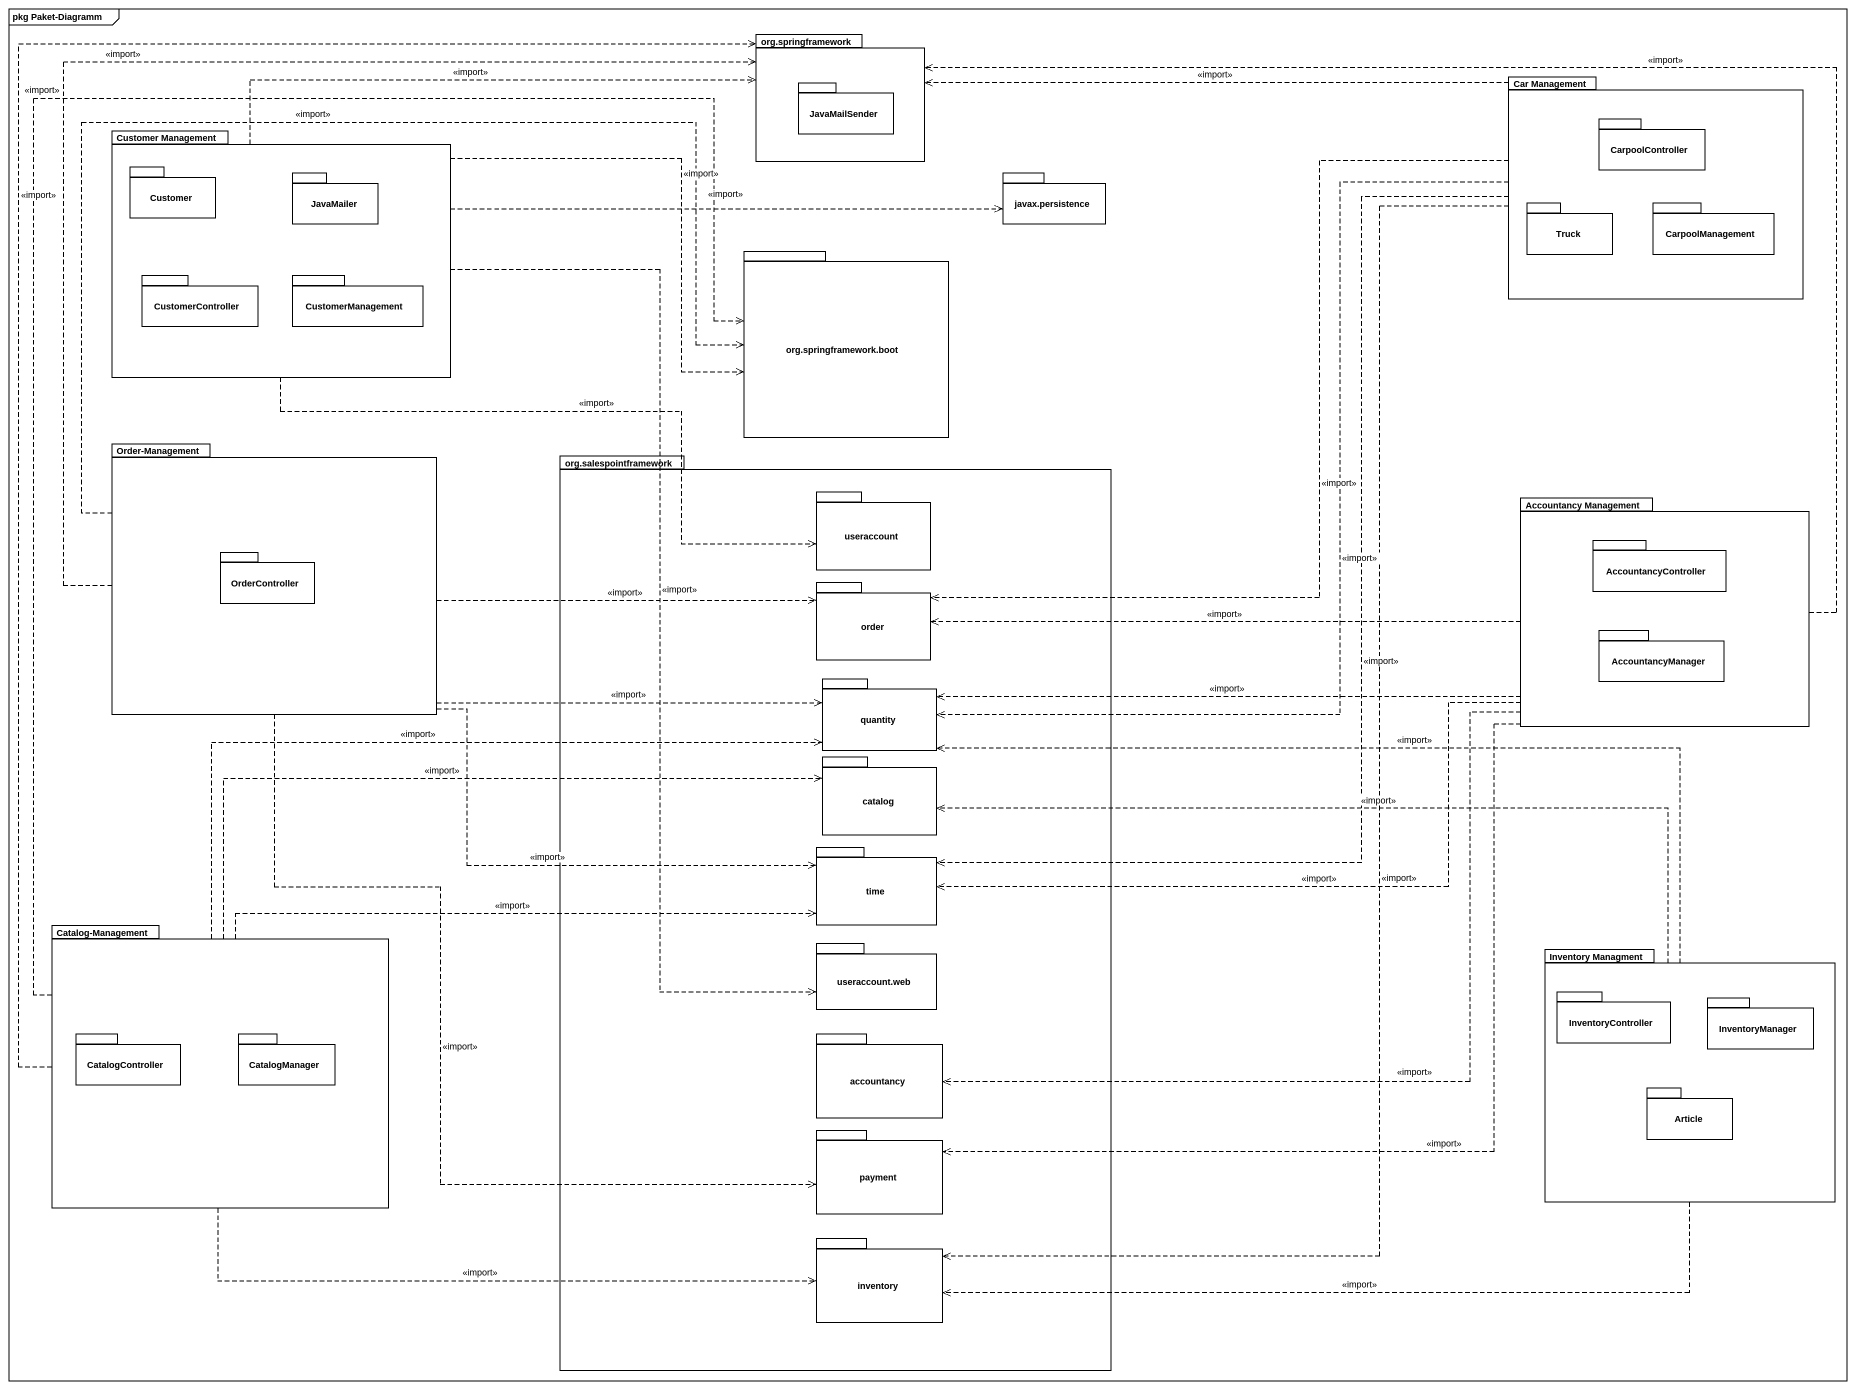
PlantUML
@startuml
mainframe pkg Paket-Diagramm
package "org.springframework" as org_springframework {
  package JavaMailSender {
  }
}
package "Car Management" as Car_Management {
  package CarpoolController {
  }
  package Truck {
  }
  package CarpoolManagement {
  }
}
package "Customer Management" as Customer_Management {
  package Customer {
  }
  package JavaMailer {
  }
  package CustomerController {
  }
  package CustomerManagement {
  }
}
package "javax.persistence" as javax_persistence {
}
package "org.springframework.boot" as org_springframework_boot {
}
package "Order-Management" as Order_Management {
  package OrderController {
  }
}
package "org.salespointframework" as org_salespointframework {
  package useraccount {
  }
  package order {
  }
  package quantity {
  }
  package catalog {
  }
  package time {
  }
  package "useraccount.web" as useraccount_web {
  }
  package accountancy {
  }
  package payment {
  }
  package inventory {
  }
}
package "Accountancy Management" as Accountancy_Management {
  package AccountancyController {
  }
  package AccountancyManager {
  }
}
package "Catalog-Management" as Catalog_Management {
  package CatalogController {
  }
  package CatalogManager {
  }
}
package "Inventory Managment" as Inventory_Managment {
  package InventoryController {
  }
  package InventoryManager {
  }
  package Article {
  }
}
Car_Management .left.> org_springframework : <<import>>
Car_Management .left.> order : <<import>>
Car_Management ..> quantity : <<import>>
Car_Management ..> time : <<import>>
Car_Management ..> inventory : <<import>>
Customer_Management .right.> org_springframework : <<import>>
Customer_Management .right.> javax_persistence : <<import>>
Customer_Management .right.> org_springframework_boot : <<import>>
Customer_Management .right.> useraccount : <<import>>
Customer_Management ..> useraccount_web : <<import>>
Order_Management .up.> org_springframework : <<import>>
Order_Management .right.> org_springframework_boot : <<import>>
Order_Management .right.> order : <<import>>
Order_Management .right.> quantity : <<import>>
Order_Management .right.> time : <<import>>
Order_Management ..> payment : <<import>>
Accountancy_Management .up.> org_springframework : <<import>>
Accountancy_Management .left.> order : <<import>>
Accountancy_Management .left.> quantity : <<import>>
Accountancy_Management .left.> time : <<import>>
Accountancy_Management .left.> accountancy : <<import>>
Accountancy_Management ..> payment : <<import>>
Catalog_Management .up.> org_springframework : <<import>>
Catalog_Management .up.> org_springframework_boot : <<import>>
Catalog_Management .right.> quantity : <<import>>
Catalog_Management .right.> catalog : <<import>>
Catalog_Management .right.> time : <<import>>
Catalog_Management .right.> inventory : <<import>>
Inventory_Managment .left.> quantity : <<import>>
Inventory_Managment .left.> catalog : <<import>>
Inventory_Managment .left.> inventory : <<import>>
@enduml
